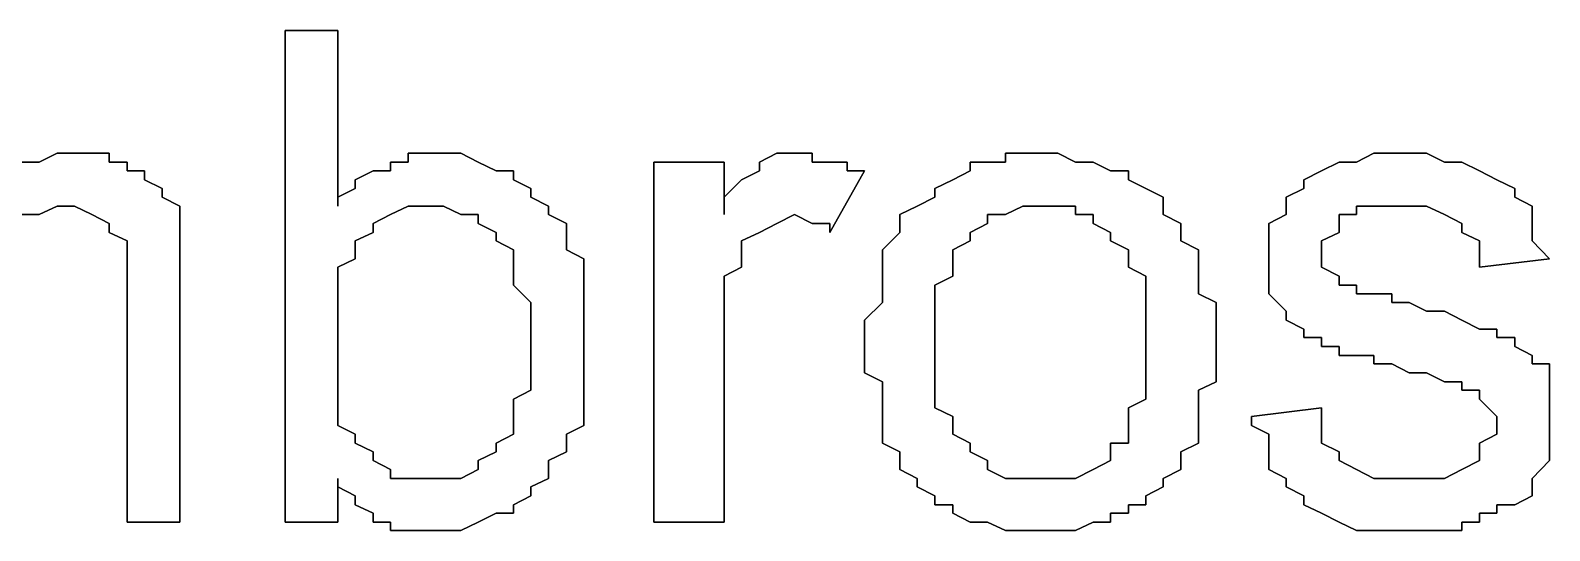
# Model space of a CAD drawing. Header units: metres. Extents: x 2.9 to 42.8, y 1.7 to 28.7.
# Drawn here: x 39.347 to 39.6522, y 23.966 to 24.0665 of the extents above; entities that cross this region are included whole.
import ezdxf

# ---------------------------------------------------------------- set-up
doc = ezdxf.new("R2010")
doc.units = ezdxf.units.M
doc.layers.add('GRIS', color=8, linetype='Continuous')

msp = doc.modelspace()

# ---------------------------------------------------------------- linework, layer by layer
at = {"layer": 'GRIS', "lineweight": -3}
for points in [[(39.4088, 24.0665), (39.3982, 24.0665), (39.4088, 24.0665)], [(39.3982, 24.0665), (39.3982, 23.9677), (39.3982, 24.0665)], [(39.4088, 24.0312), (39.4088, 24.0665), (39.4088, 24.0312)], [(39.3488, 24.04), (39.3453, 24.04), (39.3488, 24.04)], [(39.3524, 24.0418), (39.3488, 24.04), (39.3524, 24.0418)], [(39.3559, 24.0418), (39.3524, 24.0418), (39.3559, 24.0418)], [(39.3594, 24.0418), (39.3559, 24.0418), (39.3594, 24.0418)], [(39.3629, 24.0418), (39.3594, 24.0418), (39.3629, 24.0418)], [(39.3629, 24.04), (39.3629, 24.0418), (39.3629, 24.04)], [(39.3665, 24.04), (39.3629, 24.04), (39.3665, 24.04)], [(39.3665, 24.0383), (39.3665, 24.04), (39.3665, 24.0383)], [(39.4229, 24.04), (39.4194, 24.04), (39.4229, 24.04)], [(39.4194, 24.04), (39.4194, 24.0383), (39.4194, 24.04)], [(39.4264, 24.0418), (39.4229, 24.0418), (39.4264, 24.0418)], [(39.4229, 24.0418), (39.4229, 24.04), (39.4229, 24.0418)], [(39.43, 24.0418), (39.4264, 24.0418), (39.43, 24.0418)], [(39.4335, 24.0418), (39.43, 24.0418), (39.4335, 24.0418)], [(39.437, 24.04), (39.4335, 24.0418), (39.437, 24.04)], [(39.4406, 24.0383), (39.437, 24.04), (39.4406, 24.0383)], [(39.4864, 24.04), (39.4723, 24.04), (39.4864, 24.04)], [(39.4723, 24.04), (39.4723, 23.9677), (39.4723, 24.04)], [(39.4864, 24.0295), (39.4864, 24.04), (39.4864, 24.0295)], [(39.497, 24.0418), (39.4935, 24.04), (39.497, 24.0418)], [(39.4935, 24.04), (39.4935, 24.0383), (39.4935, 24.04)], [(39.5005, 24.0418), (39.497, 24.0418), (39.5005, 24.0418)], [(39.5041, 24.0418), (39.5005, 24.0418), (39.5041, 24.0418)], [(39.5041, 24.04), (39.5041, 24.0418), (39.5041, 24.04)], [(39.5076, 24.04), (39.5041, 24.04), (39.5076, 24.04)], [(39.5111, 24.04), (39.5076, 24.04), (39.5111, 24.04)], [(39.5111, 24.0383), (39.5111, 24.04), (39.5111, 24.0383)], [(39.5393, 24.04), (39.5358, 24.04), (39.5393, 24.04)], [(39.5358, 24.04), (39.5358, 24.0383), (39.5358, 24.04)], [(39.5429, 24.04), (39.5393, 24.04), (39.5429, 24.04)], [(39.5464, 24.0418), (39.5429, 24.0418), (39.5464, 24.0418)], [(39.5429, 24.0418), (39.5429, 24.04), (39.5429, 24.0418)], [(39.5499, 24.0418), (39.5464, 24.0418), (39.5499, 24.0418)], [(39.5534, 24.0418), (39.5499, 24.0418), (39.5534, 24.0418)], [(39.557, 24.04), (39.5534, 24.0418), (39.557, 24.04)], [(39.5605, 24.04), (39.557, 24.04), (39.5605, 24.04)], [(39.564, 24.0383), (39.5605, 24.04), (39.564, 24.0383)], [(39.6099, 24.04), (39.6064, 24.0383), (39.6099, 24.04)], [(39.6134, 24.04), (39.6099, 24.04), (39.6134, 24.04)], [(39.6169, 24.0418), (39.6134, 24.04), (39.6169, 24.0418)], [(39.6205, 24.0418), (39.6169, 24.0418), (39.6205, 24.0418)], [(39.624, 24.0418), (39.6205, 24.0418), (39.624, 24.0418)], [(39.6275, 24.0418), (39.624, 24.0418), (39.6275, 24.0418)], [(39.6311, 24.04), (39.6275, 24.0418), (39.6311, 24.04)], [(39.6346, 24.04), (39.6311, 24.04), (39.6346, 24.04)], [(39.6381, 24.0383), (39.6346, 24.04), (39.6381, 24.0383)], [(39.37, 24.0383), (39.3665, 24.0383), (39.37, 24.0383)], [(39.37, 24.0365), (39.37, 24.0383), (39.37, 24.0365)], [(39.4159, 24.0383), (39.4123, 24.0365), (39.4159, 24.0383)], [(39.4194, 24.0383), (39.4159, 24.0383), (39.4194, 24.0383)], [(39.4441, 24.0383), (39.4406, 24.0383), (39.4441, 24.0383)], [(39.4441, 24.0365), (39.4441, 24.0383), (39.4441, 24.0365)], [(39.4935, 24.0383), (39.4899, 24.0365), (39.4935, 24.0383)], [(39.5076, 24.0259), (39.5146, 24.0383), (39.5076, 24.0259)], [(39.5146, 24.0383), (39.5111, 24.0383), (39.5146, 24.0383)], [(39.5358, 24.0383), (39.5323, 24.0365), (39.5358, 24.0383)], [(39.5676, 24.0383), (39.564, 24.0383), (39.5676, 24.0383)], [(39.5676, 24.0365), (39.5676, 24.0383), (39.5676, 24.0365)], [(39.6064, 24.0383), (39.6028, 24.0365), (39.6064, 24.0383)], [(39.6416, 24.0365), (39.6381, 24.0383), (39.6416, 24.0365)], [(39.3735, 24.0347), (39.37, 24.0365), (39.3735, 24.0347)], [(39.3735, 24.033), (39.3735, 24.0347), (39.3735, 24.033)], [(39.4123, 24.0347), (39.4088, 24.033), (39.4123, 24.0347)], [(39.4123, 24.0365), (39.4123, 24.0347), (39.4123, 24.0365)], [(39.4476, 24.0347), (39.4441, 24.0365), (39.4476, 24.0347)], [(39.4476, 24.033), (39.4476, 24.0347), (39.4476, 24.033)], [(39.4899, 24.0365), (39.4864, 24.033), (39.4899, 24.0365)], [(39.5323, 24.0365), (39.5287, 24.0347), (39.5323, 24.0365)], [(39.5287, 24.0347), (39.5287, 24.033), (39.5287, 24.0347)], [(39.5711, 24.0347), (39.5676, 24.0365), (39.5711, 24.0347)], [(39.5746, 24.033), (39.5711, 24.0347), (39.5746, 24.033)], [(39.6028, 24.0347), (39.5993, 24.033), (39.6028, 24.0347)], [(39.6028, 24.0365), (39.6028, 24.0347), (39.6028, 24.0365)], [(39.6452, 24.0347), (39.6416, 24.0365), (39.6452, 24.0347)], [(39.6452, 24.033), (39.6452, 24.0347), (39.6452, 24.033)], [(39.3488, 24.0295), (39.3524, 24.0312), (39.3488, 24.0295)], [(39.3524, 24.0312), (39.3559, 24.0312), (39.3524, 24.0312)], [(39.3559, 24.0312), (39.3594, 24.0295), (39.3559, 24.0312)], [(39.3771, 24.0312), (39.3735, 24.033), (39.3771, 24.0312)], [(39.3771, 24.0277), (39.3771, 24.0312), (39.3771, 24.0277)], [(39.4088, 24.033), (39.4088, 24.0312), (39.4088, 24.033)], [(39.4194, 24.0295), (39.4229, 24.0312), (39.4194, 24.0295)], [(39.4229, 24.0312), (39.4264, 24.0312), (39.4229, 24.0312)], [(39.4264, 24.0312), (39.43, 24.0312), (39.4264, 24.0312)], [(39.43, 24.0312), (39.4335, 24.0295), (39.43, 24.0312)], [(39.4511, 24.0312), (39.4476, 24.033), (39.4511, 24.0312)], [(39.4511, 24.0295), (39.4511, 24.0312), (39.4511, 24.0295)], [(39.4864, 24.033), (39.4864, 24.0312), (39.4864, 24.033)], [(39.4864, 24.0312), (39.4864, 24.0295), (39.4864, 24.0312)], [(39.5252, 24.0312), (39.5217, 24.0295), (39.5252, 24.0312)], [(39.5287, 24.033), (39.5252, 24.0312), (39.5287, 24.033)], [(39.5429, 24.0295), (39.5464, 24.0312), (39.5429, 24.0295)], [(39.5464, 24.0312), (39.5499, 24.0312), (39.5464, 24.0312)], [(39.5499, 24.0312), (39.5534, 24.0312), (39.5499, 24.0312)], [(39.5534, 24.0312), (39.557, 24.0312), (39.5534, 24.0312)], [(39.557, 24.0312), (39.557, 24.0295), (39.557, 24.0312)], [(39.5746, 24.0312), (39.5746, 24.033), (39.5746, 24.0312)], [(39.5746, 24.0295), (39.5746, 24.0312), (39.5746, 24.0295)], [(39.5993, 24.033), (39.5993, 24.0312), (39.5993, 24.033)], [(39.5993, 24.0312), (39.5993, 24.0295), (39.5993, 24.0312)], [(39.6134, 24.0295), (39.6134, 24.0312), (39.6134, 24.0295)], [(39.6134, 24.0312), (39.6169, 24.0312), (39.6134, 24.0312)], [(39.6169, 24.0312), (39.6205, 24.0312), (39.6169, 24.0312)], [(39.6205, 24.0312), (39.624, 24.0312), (39.6205, 24.0312)], [(39.624, 24.0312), (39.6275, 24.0312), (39.624, 24.0312)], [(39.6275, 24.0312), (39.6311, 24.0295), (39.6275, 24.0312)], [(39.6487, 24.0312), (39.6452, 24.033), (39.6487, 24.0312)], [(39.6487, 24.0277), (39.6487, 24.0312), (39.6487, 24.0277)], [(39.3453, 24.0295), (39.3488, 24.0295), (39.3453, 24.0295)], [(39.3594, 24.0295), (39.3629, 24.0277), (39.3594, 24.0295)], [(39.3629, 24.0277), (39.3629, 24.0259), (39.3629, 24.0277)], [(39.3771, 24.0259), (39.3771, 24.0277), (39.3771, 24.0259)], [(39.4159, 24.0277), (39.4194, 24.0295), (39.4159, 24.0277)], [(39.4159, 24.0259), (39.4159, 24.0277), (39.4159, 24.0259)], [(39.4335, 24.0295), (39.437, 24.0295), (39.4335, 24.0295)], [(39.437, 24.0295), (39.437, 24.0277), (39.437, 24.0295)], [(39.437, 24.0277), (39.4406, 24.0259), (39.437, 24.0277)], [(39.4547, 24.0277), (39.4511, 24.0295), (39.4547, 24.0277)], [(39.4547, 24.0259), (39.4547, 24.0277), (39.4547, 24.0259)], [(39.4935, 24.0259), (39.497, 24.0277), (39.4935, 24.0259)], [(39.497, 24.0277), (39.5005, 24.0295), (39.497, 24.0277)], [(39.5005, 24.0295), (39.5041, 24.0277), (39.5005, 24.0295)], [(39.5041, 24.0277), (39.5076, 24.0277), (39.5041, 24.0277)], [(39.5076, 24.0277), (39.5076, 24.0259), (39.5076, 24.0277)], [(39.5217, 24.0295), (39.5217, 24.0277), (39.5217, 24.0295)], [(39.5217, 24.0277), (39.5217, 24.0259), (39.5217, 24.0277)], [(39.5358, 24.0259), (39.5393, 24.0277), (39.5358, 24.0259)], [(39.5393, 24.0277), (39.5393, 24.0295), (39.5393, 24.0277)], [(39.5393, 24.0295), (39.5429, 24.0295), (39.5393, 24.0295)], [(39.557, 24.0295), (39.5605, 24.0295), (39.557, 24.0295)], [(39.5605, 24.0295), (39.5605, 24.0277), (39.5605, 24.0295)], [(39.5605, 24.0277), (39.564, 24.0259), (39.5605, 24.0277)], [(39.5781, 24.0277), (39.5746, 24.0295), (39.5781, 24.0277)], [(39.5781, 24.0259), (39.5781, 24.0277), (39.5781, 24.0259)], [(39.5993, 24.0295), (39.5958, 24.0277), (39.5993, 24.0295)], [(39.5958, 24.0277), (39.5958, 24.0259), (39.5958, 24.0277)], [(39.6099, 24.0277), (39.6099, 24.0295), (39.6099, 24.0277)], [(39.6099, 24.0295), (39.6134, 24.0295), (39.6099, 24.0295)], [(39.6099, 24.0259), (39.6099, 24.0277), (39.6099, 24.0259)], [(39.6311, 24.0295), (39.6346, 24.0277), (39.6311, 24.0295)], [(39.6346, 24.0277), (39.6346, 24.0259), (39.6346, 24.0277)], [(39.6487, 24.0259), (39.6487, 24.0277), (39.6487, 24.0259)], [(39.3629, 24.0259), (39.3665, 24.0242), (39.3629, 24.0259)], [(39.3771, 24.0242), (39.3771, 24.0259), (39.3771, 24.0242)], [(39.4123, 24.0242), (39.4159, 24.0259), (39.4123, 24.0242)], [(39.4406, 24.0259), (39.4406, 24.0242), (39.4406, 24.0259)], [(39.4547, 24.0224), (39.4547, 24.0259), (39.4547, 24.0224)], [(39.4899, 24.0242), (39.4935, 24.0259), (39.4899, 24.0242)], [(39.5217, 24.0259), (39.5182, 24.0224), (39.5217, 24.0259)], [(39.5358, 24.0242), (39.5358, 24.0259), (39.5358, 24.0242)], [(39.564, 24.0259), (39.564, 24.0242), (39.564, 24.0259)], [(39.5781, 24.0242), (39.5781, 24.0259), (39.5781, 24.0242)], [(39.5958, 24.0259), (39.5958, 24.0224), (39.5958, 24.0259)], [(39.6064, 24.0242), (39.6099, 24.0259), (39.6064, 24.0242)], [(39.6346, 24.0259), (39.6381, 24.0242), (39.6346, 24.0259)], [(39.6487, 24.0242), (39.6487, 24.0259), (39.6487, 24.0242)], [(39.3665, 24.0242), (39.3665, 24.0224), (39.3665, 24.0242)], [(39.3665, 24.0224), (39.3665, 24.0206), (39.3665, 24.0224)], [(39.3771, 24.0206), (39.3771, 24.0242), (39.3771, 24.0206)], [(39.4123, 24.0224), (39.4123, 24.0242), (39.4123, 24.0224)], [(39.4123, 24.0206), (39.4123, 24.0224), (39.4123, 24.0206)], [(39.4406, 24.0242), (39.4441, 24.0224), (39.4406, 24.0242)], [(39.4441, 24.0224), (39.4441, 24.0206), (39.4441, 24.0224)], [(39.4582, 24.0206), (39.4547, 24.0224), (39.4582, 24.0206)], [(39.4899, 24.0224), (39.4899, 24.0242), (39.4899, 24.0224)], [(39.4899, 24.0206), (39.4899, 24.0224), (39.4899, 24.0206)], [(39.5182, 24.0224), (39.5182, 24.0206), (39.5182, 24.0224)], [(39.5323, 24.0224), (39.5358, 24.0242), (39.5323, 24.0224)], [(39.5323, 24.0206), (39.5323, 24.0224), (39.5323, 24.0206)], [(39.564, 24.0242), (39.5676, 24.0224), (39.564, 24.0242)], [(39.5676, 24.0224), (39.5676, 24.0206), (39.5676, 24.0224)], [(39.5817, 24.0224), (39.5781, 24.0242), (39.5817, 24.0224)], [(39.5817, 24.0206), (39.5817, 24.0224), (39.5817, 24.0206)], [(39.5958, 24.0224), (39.5958, 24.0206), (39.5958, 24.0224)], [(39.6064, 24.0224), (39.6064, 24.0242), (39.6064, 24.0224)], [(39.6064, 24.0189), (39.6064, 24.0224), (39.6064, 24.0189)], [(39.6381, 24.0242), (39.6381, 24.0224), (39.6381, 24.0242)], [(39.6381, 24.0224), (39.6381, 24.0189), (39.6381, 24.0224)], [(39.6522, 24.0206), (39.6487, 24.0242), (39.6522, 24.0206)], [(39.3665, 24.0206), (39.3665, 24.0189), (39.3665, 24.0206)], [(39.3665, 24.0189), (39.3665, 24.0153), (39.3665, 24.0189)], [(39.3771, 24.0189), (39.3771, 24.0206), (39.3771, 24.0189)], [(39.3771, 24.0171), (39.3771, 24.0189), (39.3771, 24.0171)], [(39.4088, 24.0189), (39.4123, 24.0206), (39.4088, 24.0189)], [(39.4088, 24.0171), (39.4088, 24.0189), (39.4088, 24.0171)], [(39.4441, 24.0206), (39.4441, 24.0189), (39.4441, 24.0206)], [(39.4441, 24.0189), (39.4441, 24.0171), (39.4441, 24.0189)], [(39.4582, 24.0189), (39.4582, 24.0206), (39.4582, 24.0189)], [(39.4582, 24.0171), (39.4582, 24.0189), (39.4582, 24.0171)], [(39.4864, 24.0171), (39.4899, 24.0189), (39.4864, 24.0171)], [(39.4899, 24.0189), (39.4899, 24.0206), (39.4899, 24.0189)], [(39.5182, 24.0206), (39.5182, 24.0189), (39.5182, 24.0206)], [(39.5182, 24.0189), (39.5182, 24.0171), (39.5182, 24.0189)], [(39.5323, 24.0189), (39.5323, 24.0206), (39.5323, 24.0189)], [(39.5323, 24.0171), (39.5323, 24.0189), (39.5323, 24.0171)], [(39.5676, 24.0206), (39.5676, 24.0189), (39.5676, 24.0206)], [(39.5676, 24.0189), (39.5711, 24.0171), (39.5676, 24.0189)], [(39.5817, 24.0189), (39.5817, 24.0206), (39.5817, 24.0189)], [(39.5817, 24.0153), (39.5817, 24.0189), (39.5817, 24.0153)], [(39.5958, 24.0206), (39.5958, 24.0171), (39.5958, 24.0206)], [(39.6099, 24.0171), (39.6064, 24.0189), (39.6099, 24.0171)], [(39.6381, 24.0189), (39.6522, 24.0206), (39.6381, 24.0189)], [(39.3771, 23.9677), (39.3771, 24.0171), (39.3771, 23.9677)], [(39.4088, 24.0153), (39.4088, 24.0171), (39.4088, 24.0153)], [(39.4441, 24.0171), (39.4441, 24.0153), (39.4441, 24.0171)], [(39.4582, 24.0153), (39.4582, 24.0171), (39.4582, 24.0153)], [(39.4864, 24.0153), (39.4864, 24.0171), (39.4864, 24.0153)], [(39.5182, 24.0171), (39.5182, 24.0136), (39.5182, 24.0171)], [(39.5287, 24.0153), (39.5323, 24.0171), (39.5287, 24.0153)], [(39.5711, 24.0171), (39.5711, 24.0153), (39.5711, 24.0171)], [(39.5958, 24.0171), (39.5958, 24.0153), (39.5958, 24.0171)], [(39.6099, 24.0153), (39.6099, 24.0171), (39.6099, 24.0153)], [(39.3665, 24.0153), (39.3665, 24.0136), (39.3665, 24.0153)], [(39.3665, 24.0136), (39.3665, 23.9677), (39.3665, 24.0136)], [(39.4088, 24.0118), (39.4088, 24.0153), (39.4088, 24.0118)], [(39.4441, 24.0153), (39.4476, 24.0118), (39.4441, 24.0153)], [(39.4582, 24.0118), (39.4582, 24.0153), (39.4582, 24.0118)], [(39.4864, 24.0136), (39.4864, 24.0153), (39.4864, 24.0136)], [(39.4864, 24.0101), (39.4864, 24.0136), (39.4864, 24.0101)], [(39.5182, 24.0136), (39.5182, 24.0118), (39.5182, 24.0136)], [(39.5287, 24.0118), (39.5287, 24.0153), (39.5287, 24.0118)], [(39.5711, 24.0153), (39.5711, 24.0118), (39.5711, 24.0153)], [(39.5817, 24.0136), (39.5817, 24.0153), (39.5817, 24.0136)], [(39.5852, 24.0118), (39.5817, 24.0136), (39.5852, 24.0118)], [(39.5958, 24.0153), (39.5958, 24.0136), (39.5958, 24.0153)], [(39.5958, 24.0136), (39.5993, 24.0101), (39.5958, 24.0136)], [(39.6134, 24.0153), (39.6099, 24.0153), (39.6134, 24.0153)], [(39.6134, 24.0136), (39.6134, 24.0153), (39.6134, 24.0136)], [(39.6169, 24.0136), (39.6134, 24.0136), (39.6169, 24.0136)], [(39.6205, 24.0136), (39.6169, 24.0136), (39.6205, 24.0136)], [(39.6205, 24.0118), (39.6205, 24.0136), (39.6205, 24.0118)], [(39.4088, 24.0101), (39.4088, 24.0118), (39.4088, 24.0101)], [(39.4088, 24.0065), (39.4088, 24.0101), (39.4088, 24.0065)], [(39.4476, 24.0118), (39.4476, 24.0101), (39.4476, 24.0118)], [(39.4476, 24.0101), (39.4476, 24.0065), (39.4476, 24.0101)], [(39.4582, 24.0101), (39.4582, 24.0118), (39.4582, 24.0101)], [(39.4582, 24.0083), (39.4582, 24.0101), (39.4582, 24.0083)], [(39.4864, 24.0083), (39.4864, 24.0101), (39.4864, 24.0083)], [(39.5182, 24.0118), (39.5146, 24.0083), (39.5182, 24.0118)], [(39.5287, 24.0101), (39.5287, 24.0118), (39.5287, 24.0101)], [(39.5287, 24.0065), (39.5287, 24.0101), (39.5287, 24.0065)], [(39.5711, 24.0118), (39.5711, 24.0101), (39.5711, 24.0118)], [(39.5711, 24.0101), (39.5711, 24.0065), (39.5711, 24.0101)], [(39.5852, 24.0083), (39.5852, 24.0118), (39.5852, 24.0083)], [(39.5993, 24.0101), (39.5993, 24.0083), (39.5993, 24.0101)], [(39.624, 24.0118), (39.6205, 24.0118), (39.624, 24.0118)], [(39.6275, 24.0101), (39.624, 24.0118), (39.6275, 24.0101)], [(39.6311, 24.0101), (39.6275, 24.0101), (39.6311, 24.0101)], [(39.6346, 24.0083), (39.6311, 24.0101), (39.6346, 24.0083)], [(39.4088, 24.0048), (39.4088, 24.0065), (39.4088, 24.0048)], [(39.4476, 24.0065), (39.4476, 24.003), (39.4476, 24.0065)], [(39.4582, 24.0048), (39.4582, 24.0083), (39.4582, 24.0048)], [(39.4864, 24.0048), (39.4864, 24.0083), (39.4864, 24.0048)], [(39.5146, 24.0083), (39.5146, 24.0065), (39.5146, 24.0083)], [(39.5146, 24.0065), (39.5146, 24.003), (39.5146, 24.0065)], [(39.5287, 24.0048), (39.5287, 24.0065), (39.5287, 24.0048)], [(39.5711, 24.0065), (39.5711, 24.0048), (39.5711, 24.0065)], [(39.5852, 24.0065), (39.5852, 24.0083), (39.5852, 24.0065)], [(39.5852, 24.0048), (39.5852, 24.0065), (39.5852, 24.0048)], [(39.5993, 24.0083), (39.6028, 24.0065), (39.5993, 24.0083)], [(39.6028, 24.0065), (39.6028, 24.0048), (39.6028, 24.0065)], [(39.6381, 24.0065), (39.6346, 24.0083), (39.6381, 24.0065)], [(39.6416, 24.0065), (39.6381, 24.0065), (39.6416, 24.0065)], [(39.6416, 24.0048), (39.6416, 24.0065), (39.6416, 24.0048)], [(39.4088, 24.0012), (39.4088, 24.0048), (39.4088, 24.0012)], [(39.4582, 24.0012), (39.4582, 24.0048), (39.4582, 24.0012)], [(39.4864, 23.9677), (39.4864, 24.0048), (39.4864, 23.9677)], [(39.5287, 24.003), (39.5287, 24.0048), (39.5287, 24.003)], [(39.5711, 24.0048), (39.5711, 24.003), (39.5711, 24.0048)], [(39.5852, 24.0012), (39.5852, 24.0048), (39.5852, 24.0012)], [(39.6028, 24.0048), (39.6064, 24.0048), (39.6028, 24.0048)], [(39.6064, 24.0048), (39.6064, 24.003), (39.6064, 24.0048)], [(39.6452, 24.0048), (39.6416, 24.0048), (39.6452, 24.0048)], [(39.6452, 24.003), (39.6452, 24.0048), (39.6452, 24.003)], [(39.4088, 23.9977), (39.4088, 24.0012), (39.4088, 23.9977)], [(39.4476, 24.003), (39.4476, 23.9995), (39.4476, 24.003)], [(39.4582, 23.9995), (39.4582, 24.0012), (39.4582, 23.9995)], [(39.5146, 24.003), (39.5146, 24.0012), (39.5146, 24.003)], [(39.5146, 24.0012), (39.5146, 23.9977), (39.5146, 24.0012)], [(39.5287, 24.0012), (39.5287, 24.003), (39.5287, 24.0012)], [(39.5287, 23.9977), (39.5287, 24.0012), (39.5287, 23.9977)], [(39.5711, 24.003), (39.5711, 23.9995), (39.5711, 24.003)], [(39.5852, 23.9995), (39.5852, 24.0012), (39.5852, 23.9995)], [(39.6064, 24.003), (39.6099, 24.003), (39.6064, 24.003)], [(39.6099, 24.003), (39.6099, 24.0012), (39.6099, 24.003)], [(39.6099, 24.0012), (39.6134, 24.0012), (39.6099, 24.0012)], [(39.6134, 24.0012), (39.6169, 24.0012), (39.6134, 24.0012)], [(39.6169, 24.0012), (39.6169, 23.9995), (39.6169, 24.0012)], [(39.6487, 24.0012), (39.6452, 24.003), (39.6487, 24.0012)], [(39.6487, 23.9995), (39.6487, 24.0012), (39.6487, 23.9995)], [(39.4088, 23.9959), (39.4088, 23.9977), (39.4088, 23.9959)], [(39.4476, 23.9995), (39.4476, 23.9977), (39.4476, 23.9995)], [(39.4476, 23.9977), (39.4476, 23.9942), (39.4476, 23.9977)], [(39.4582, 23.9959), (39.4582, 23.9995), (39.4582, 23.9959)], [(39.5146, 23.9977), (39.5182, 23.9959), (39.5146, 23.9977)], [(39.5287, 23.9959), (39.5287, 23.9977), (39.5287, 23.9959)], [(39.5711, 23.9995), (39.5711, 23.9977), (39.5711, 23.9995)], [(39.5711, 23.9977), (39.5711, 23.9942), (39.5711, 23.9977)], [(39.5852, 23.9959), (39.5852, 23.9995), (39.5852, 23.9959)], [(39.6169, 23.9995), (39.6205, 23.9995), (39.6169, 23.9995)], [(39.6205, 23.9995), (39.624, 23.9977), (39.6205, 23.9995)], [(39.624, 23.9977), (39.6275, 23.9977), (39.624, 23.9977)], [(39.6275, 23.9977), (39.6311, 23.9959), (39.6275, 23.9977)], [(39.6522, 23.9995), (39.6487, 23.9995), (39.6522, 23.9995)], [(39.6522, 23.9977), (39.6522, 23.9995), (39.6522, 23.9977)], [(39.6522, 23.9959), (39.6522, 23.9977), (39.6522, 23.9959)], [(39.4088, 23.9924), (39.4088, 23.9959), (39.4088, 23.9924)], [(39.4476, 23.9942), (39.4441, 23.9924), (39.4476, 23.9942)], [(39.4582, 23.9942), (39.4582, 23.9959), (39.4582, 23.9942)], [(39.4582, 23.9924), (39.4582, 23.9942), (39.4582, 23.9924)], [(39.5182, 23.9959), (39.5182, 23.9942), (39.5182, 23.9959)], [(39.5182, 23.9942), (39.5182, 23.9907), (39.5182, 23.9942)], [(39.5287, 23.9924), (39.5287, 23.9959), (39.5287, 23.9924)], [(39.5711, 23.9942), (39.5711, 23.9924), (39.5711, 23.9942)], [(39.5817, 23.9942), (39.5852, 23.9959), (39.5817, 23.9942)], [(39.5817, 23.9907), (39.5817, 23.9942), (39.5817, 23.9907)], [(39.6311, 23.9959), (39.6346, 23.9959), (39.6311, 23.9959)], [(39.6346, 23.9959), (39.6346, 23.9942), (39.6346, 23.9959)], [(39.6346, 23.9942), (39.6381, 23.9942), (39.6346, 23.9942)], [(39.6381, 23.9942), (39.6381, 23.9924), (39.6381, 23.9942)], [(39.6522, 23.9924), (39.6522, 23.9959), (39.6522, 23.9924)], [(39.4088, 23.9907), (39.4088, 23.9924), (39.4088, 23.9907)], [(39.4441, 23.9924), (39.4441, 23.9907), (39.4441, 23.9924)], [(39.4582, 23.9889), (39.4582, 23.9924), (39.4582, 23.9889)], [(39.5287, 23.9907), (39.5287, 23.9924), (39.5287, 23.9907)], [(39.5711, 23.9924), (39.5676, 23.9907), (39.5711, 23.9924)], [(39.6381, 23.9924), (39.6416, 23.9889), (39.6381, 23.9924)], [(39.6522, 23.9907), (39.6522, 23.9924), (39.6522, 23.9907)], [(39.4088, 23.9889), (39.4088, 23.9907), (39.4088, 23.9889)], [(39.4088, 23.9871), (39.4088, 23.9889), (39.4088, 23.9871)], [(39.4441, 23.9907), (39.4441, 23.9889), (39.4441, 23.9907)], [(39.4441, 23.9889), (39.4441, 23.9854), (39.4441, 23.9889)], [(39.4582, 23.9871), (39.4582, 23.9889), (39.4582, 23.9871)], [(39.5182, 23.9907), (39.5182, 23.9889), (39.5182, 23.9907)], [(39.5182, 23.9889), (39.5182, 23.9871), (39.5182, 23.9889)], [(39.5323, 23.9889), (39.5287, 23.9907), (39.5323, 23.9889)], [(39.5323, 23.9871), (39.5323, 23.9889), (39.5323, 23.9871)], [(39.5676, 23.9907), (39.5676, 23.9871), (39.5676, 23.9907)], [(39.5817, 23.9889), (39.5817, 23.9907), (39.5817, 23.9889)], [(39.5817, 23.9871), (39.5817, 23.9889), (39.5817, 23.9871)], [(39.6064, 23.9907), (39.5923, 23.9889), (39.6064, 23.9907)], [(39.5923, 23.9889), (39.5923, 23.9871), (39.5923, 23.9889)], [(39.6064, 23.9889), (39.6064, 23.9907), (39.6064, 23.9889)], [(39.6064, 23.9854), (39.6064, 23.9889), (39.6064, 23.9854)], [(39.6416, 23.9889), (39.6416, 23.9871), (39.6416, 23.9889)], [(39.6522, 23.9889), (39.6522, 23.9907), (39.6522, 23.9889)], [(39.6522, 23.9871), (39.6522, 23.9889), (39.6522, 23.9871)], [(39.4123, 23.9854), (39.4088, 23.9871), (39.4123, 23.9854)], [(39.4123, 23.9836), (39.4123, 23.9854), (39.4123, 23.9836)], [(39.4441, 23.9854), (39.4406, 23.9836), (39.4441, 23.9854)], [(39.4547, 23.9854), (39.4582, 23.9871), (39.4547, 23.9854)], [(39.4547, 23.9836), (39.4547, 23.9854), (39.4547, 23.9836)], [(39.5182, 23.9871), (39.5182, 23.9836), (39.5182, 23.9871)], [(39.5323, 23.9854), (39.5323, 23.9871), (39.5323, 23.9854)], [(39.5358, 23.9836), (39.5323, 23.9854), (39.5358, 23.9836)], [(39.5676, 23.9871), (39.5676, 23.9854), (39.5676, 23.9871)], [(39.5676, 23.9854), (39.5676, 23.9836), (39.5676, 23.9854)], [(39.5817, 23.9854), (39.5817, 23.9871), (39.5817, 23.9854)], [(39.5817, 23.9836), (39.5817, 23.9854), (39.5817, 23.9836)], [(39.5923, 23.9871), (39.5958, 23.9854), (39.5923, 23.9871)], [(39.5958, 23.9854), (39.5958, 23.9818), (39.5958, 23.9854)], [(39.6064, 23.9836), (39.6064, 23.9854), (39.6064, 23.9836)], [(39.6416, 23.9854), (39.6381, 23.9836), (39.6416, 23.9854)], [(39.6416, 23.9871), (39.6416, 23.9854), (39.6416, 23.9871)], [(39.6522, 23.9836), (39.6522, 23.9871), (39.6522, 23.9836)], [(39.4159, 23.9818), (39.4123, 23.9836), (39.4159, 23.9818)], [(39.4159, 23.9801), (39.4159, 23.9818), (39.4159, 23.9801)], [(39.4406, 23.9818), (39.437, 23.9801), (39.4406, 23.9818)], [(39.4406, 23.9836), (39.4406, 23.9818), (39.4406, 23.9836)], [(39.4511, 23.9801), (39.4547, 23.9818), (39.4511, 23.9801)], [(39.4547, 23.9818), (39.4547, 23.9836), (39.4547, 23.9818)], [(39.5182, 23.9836), (39.5217, 23.9818), (39.5182, 23.9836)], [(39.5217, 23.9818), (39.5217, 23.9801), (39.5217, 23.9818)], [(39.5358, 23.9818), (39.5358, 23.9836), (39.5358, 23.9818)], [(39.5393, 23.9801), (39.5358, 23.9818), (39.5393, 23.9801)], [(39.5676, 23.9836), (39.564, 23.9836), (39.5676, 23.9836)], [(39.564, 23.9836), (39.564, 23.9818), (39.564, 23.9836)], [(39.564, 23.9818), (39.564, 23.9801), (39.564, 23.9818)], [(39.5781, 23.9818), (39.5817, 23.9836), (39.5781, 23.9818)], [(39.5781, 23.9801), (39.5781, 23.9818), (39.5781, 23.9801)], [(39.5958, 23.9818), (39.5958, 23.9801), (39.5958, 23.9818)], [(39.6099, 23.9818), (39.6064, 23.9836), (39.6099, 23.9818)], [(39.6099, 23.9801), (39.6099, 23.9818), (39.6099, 23.9801)], [(39.6381, 23.9836), (39.6381, 23.9818), (39.6381, 23.9836)], [(39.6381, 23.9818), (39.6381, 23.9801), (39.6381, 23.9818)], [(39.6522, 23.9818), (39.6522, 23.9836), (39.6522, 23.9818)], [(39.6522, 23.9801), (39.6522, 23.9818), (39.6522, 23.9801)], [(39.4194, 23.9783), (39.4159, 23.9801), (39.4194, 23.9783)], [(39.437, 23.9801), (39.437, 23.9783), (39.437, 23.9801)], [(39.4511, 23.9783), (39.4511, 23.9801), (39.4511, 23.9783)], [(39.5217, 23.9801), (39.5217, 23.9783), (39.5217, 23.9801)], [(39.5393, 23.9783), (39.5393, 23.9801), (39.5393, 23.9783)], [(39.564, 23.9801), (39.5605, 23.9783), (39.564, 23.9801)], [(39.5781, 23.9783), (39.5781, 23.9801), (39.5781, 23.9783)], [(39.5958, 23.9801), (39.5958, 23.9783), (39.5958, 23.9801)], [(39.6134, 23.9783), (39.6099, 23.9801), (39.6134, 23.9783)], [(39.6381, 23.9801), (39.6346, 23.9783), (39.6381, 23.9801)], [(39.6487, 23.9765), (39.6522, 23.9801), (39.6487, 23.9765)], [(39.4088, 23.9677), (39.4088, 23.9765), (39.4088, 23.9677)], [(39.4088, 23.9765), (39.4088, 23.9748), (39.4088, 23.9765)], [(39.4194, 23.9765), (39.4194, 23.9783), (39.4194, 23.9765)], [(39.4229, 23.9765), (39.4194, 23.9765), (39.4229, 23.9765)], [(39.4264, 23.9765), (39.4229, 23.9765), (39.4264, 23.9765)], [(39.43, 23.9765), (39.4264, 23.9765), (39.43, 23.9765)], [(39.4335, 23.9765), (39.43, 23.9765), (39.4335, 23.9765)], [(39.437, 23.9783), (39.4335, 23.9765), (39.437, 23.9783)], [(39.4476, 23.9748), (39.4511, 23.9765), (39.4476, 23.9748)], [(39.4511, 23.9765), (39.4511, 23.9783), (39.4511, 23.9765)], [(39.5217, 23.9783), (39.5252, 23.9765), (39.5217, 23.9783)], [(39.5252, 23.9765), (39.5252, 23.9748), (39.5252, 23.9765)], [(39.5429, 23.9765), (39.5393, 23.9783), (39.5429, 23.9765)], [(39.5464, 23.9765), (39.5429, 23.9765), (39.5464, 23.9765)], [(39.5499, 23.9765), (39.5464, 23.9765), (39.5499, 23.9765)], [(39.5534, 23.9765), (39.5499, 23.9765), (39.5534, 23.9765)], [(39.557, 23.9765), (39.5534, 23.9765), (39.557, 23.9765)], [(39.5605, 23.9783), (39.557, 23.9765), (39.5605, 23.9783)], [(39.5746, 23.9765), (39.5781, 23.9783), (39.5746, 23.9765)], [(39.5746, 23.9748), (39.5746, 23.9765), (39.5746, 23.9748)], [(39.5958, 23.9783), (39.5993, 23.9765), (39.5958, 23.9783)], [(39.5993, 23.9765), (39.5993, 23.9748), (39.5993, 23.9765)], [(39.6169, 23.9765), (39.6134, 23.9783), (39.6169, 23.9765)], [(39.6205, 23.9765), (39.6169, 23.9765), (39.6205, 23.9765)], [(39.624, 23.9765), (39.6205, 23.9765), (39.624, 23.9765)], [(39.6275, 23.9765), (39.624, 23.9765), (39.6275, 23.9765)], [(39.6311, 23.9765), (39.6275, 23.9765), (39.6311, 23.9765)], [(39.6346, 23.9783), (39.6311, 23.9765), (39.6346, 23.9783)], [(39.6487, 23.9748), (39.6487, 23.9765), (39.6487, 23.9748)], [(39.4088, 23.9748), (39.4123, 23.973), (39.4088, 23.9748)], [(39.4123, 23.973), (39.4123, 23.9712), (39.4123, 23.973)], [(39.4441, 23.9712), (39.4476, 23.973), (39.4441, 23.9712)], [(39.4476, 23.973), (39.4476, 23.9748), (39.4476, 23.973)], [(39.5252, 23.9748), (39.5287, 23.973), (39.5252, 23.9748)], [(39.5287, 23.973), (39.5287, 23.9712), (39.5287, 23.973)], [(39.5711, 23.973), (39.5746, 23.9748), (39.5711, 23.973)], [(39.5711, 23.9712), (39.5711, 23.973), (39.5711, 23.9712)], [(39.5993, 23.9748), (39.6028, 23.973), (39.5993, 23.9748)], [(39.6028, 23.973), (39.6028, 23.9712), (39.6028, 23.973)], [(39.6452, 23.9712), (39.6487, 23.973), (39.6452, 23.9712)], [(39.6487, 23.973), (39.6487, 23.9748), (39.6487, 23.973)], [(39.4123, 23.9712), (39.4159, 23.9695), (39.4123, 23.9712)], [(39.4441, 23.9695), (39.4441, 23.9712), (39.4441, 23.9695)], [(39.5287, 23.9712), (39.5323, 23.9712), (39.5287, 23.9712)], [(39.5323, 23.9712), (39.5323, 23.9695), (39.5323, 23.9712)], [(39.5676, 23.9695), (39.5676, 23.9712), (39.5676, 23.9695)], [(39.5676, 23.9712), (39.5711, 23.9712), (39.5676, 23.9712)], [(39.6028, 23.9712), (39.6064, 23.9695), (39.6028, 23.9712)], [(39.6416, 23.9695), (39.6416, 23.9712), (39.6416, 23.9695)], [(39.6416, 23.9712), (39.6452, 23.9712), (39.6416, 23.9712)], [(39.3665, 23.9677), (39.3771, 23.9677), (39.3665, 23.9677)], [(39.3982, 23.9677), (39.4088, 23.9677), (39.3982, 23.9677)], [(39.4159, 23.9695), (39.4159, 23.9677), (39.4159, 23.9695)], [(39.4159, 23.9677), (39.4194, 23.9677), (39.4159, 23.9677)], [(39.4194, 23.9677), (39.4194, 23.966), (39.4194, 23.9677)], [(39.4335, 23.966), (39.437, 23.9677), (39.4335, 23.966)], [(39.437, 23.9677), (39.4406, 23.9695), (39.437, 23.9677)], [(39.4406, 23.9695), (39.4441, 23.9695), (39.4406, 23.9695)], [(39.4723, 23.9677), (39.4864, 23.9677), (39.4723, 23.9677)], [(39.5323, 23.9695), (39.5358, 23.9677), (39.5323, 23.9695)], [(39.5358, 23.9677), (39.5393, 23.9677), (39.5358, 23.9677)], [(39.5393, 23.9677), (39.5429, 23.966), (39.5393, 23.9677)], [(39.557, 23.966), (39.5605, 23.9677), (39.557, 23.966)], [(39.5605, 23.9677), (39.564, 23.9677), (39.5605, 23.9677)], [(39.564, 23.9677), (39.564, 23.9695), (39.564, 23.9677)], [(39.564, 23.9695), (39.5676, 23.9695), (39.564, 23.9695)], [(39.6064, 23.9695), (39.6099, 23.9677), (39.6064, 23.9695)], [(39.6099, 23.9677), (39.6134, 23.966), (39.6099, 23.9677)], [(39.6346, 23.966), (39.6346, 23.9677), (39.6346, 23.966)], [(39.6346, 23.9677), (39.6381, 23.9677), (39.6346, 23.9677)], [(39.6381, 23.9677), (39.6381, 23.9695), (39.6381, 23.9677)], [(39.6381, 23.9695), (39.6416, 23.9695), (39.6381, 23.9695)], [(39.4194, 23.966), (39.4229, 23.966), (39.4194, 23.966)], [(39.4229, 23.966), (39.4264, 23.966), (39.4229, 23.966)], [(39.4264, 23.966), (39.43, 23.966), (39.4264, 23.966)], [(39.43, 23.966), (39.4335, 23.966), (39.43, 23.966)], [(39.5429, 23.966), (39.5464, 23.966), (39.5429, 23.966)], [(39.5464, 23.966), (39.5499, 23.966), (39.5464, 23.966)], [(39.5499, 23.966), (39.5534, 23.966), (39.5499, 23.966)], [(39.5534, 23.966), (39.557, 23.966), (39.5534, 23.966)], [(39.6134, 23.966), (39.6169, 23.966), (39.6134, 23.966)], [(39.6169, 23.966), (39.6205, 23.966), (39.6169, 23.966)], [(39.6205, 23.966), (39.624, 23.966), (39.6205, 23.966)], [(39.624, 23.966), (39.6275, 23.966), (39.624, 23.966)], [(39.6275, 23.966), (39.6311, 23.966), (39.6275, 23.966)], [(39.6311, 23.966), (39.6346, 23.966), (39.6311, 23.966)]]:
    msp.add_lwpolyline(points, dxfattribs=at)

doc.saveas('drawing.dxf')
